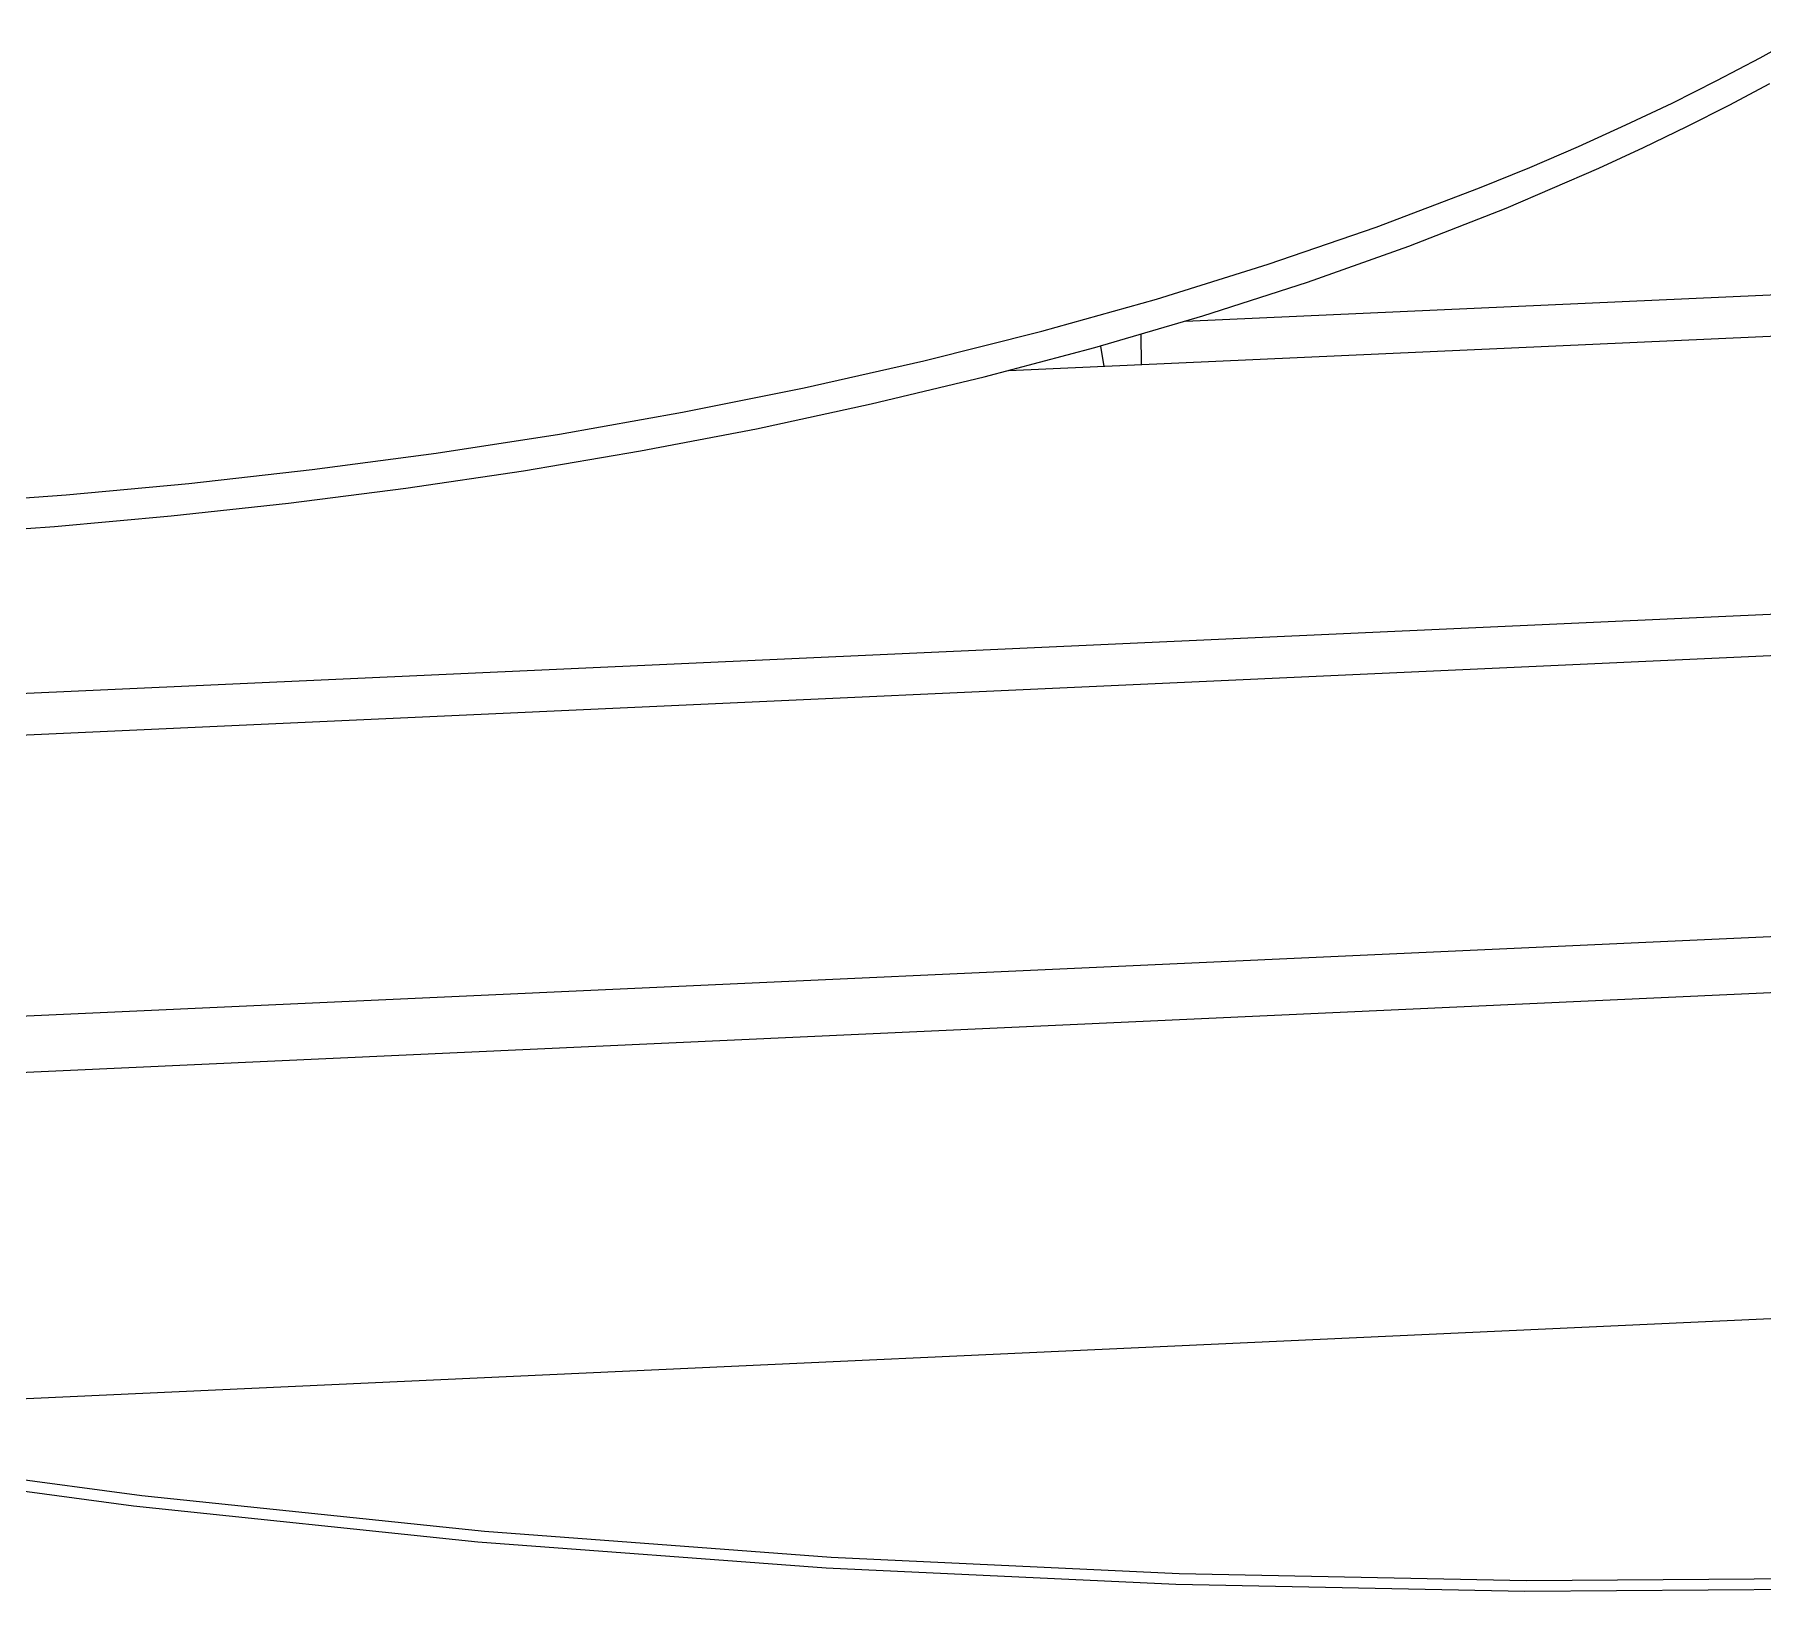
# Model space of a CAD drawing. Header units: millimetres. Extents: x 492 to 7139, y 278 to 5201.
# Drawn here: x 6331.7 to 6528.8, y 2614.7 to 2792.3 of the extents above; entities that cross this region are included whole.
import ezdxf

# ---------------------------------------------------------------- set-up
doc = ezdxf.new("R2010")
doc.units = ezdxf.units.MM
doc.layers.add('ZANO_R', color=7, linetype='Continuous', lineweight=0)

msp = doc.modelspace()

# ---------------------------------------------------------------- linework, layer by layer
at = {"layer": 'ZANO_R'}
for p, q in [((6528.57, 2789.65), (6533.34, 2792.3)), ((6523.63, 2787.05), (6528.57, 2789.65)), ((6463.02, 2759.6), (7098.33, 2788.25)), ((6518.52, 2784.49), (6523.63, 2787.05)), ((6525.02, 2784.24), (6529.67, 2786.73)), ((6513.26, 2781.99), (6518.52, 2784.49)), ((6520.21, 2781.8), (6525.02, 2784.24)), ((7093.98, 2783.34), (6442.86, 2753.95)), ((6507.84, 2779.54), (6513.26, 2781.99)), ((6515.26, 2779.4), (6520.21, 2781.8)), ((6502.28, 2777.15), (6507.84, 2779.54)), ((6510.17, 2777.05), (6515.26, 2779.4)), ((6496.57, 2774.81), (6502.28, 2777.15)), ((6499.58, 2772.51), (6510.17, 2777.05)), ((6484.76, 2770.32), (6496.57, 2774.81)), ((6488.5, 2768.17), (6499.58, 2772.51)), ((6472.46, 2766.09), (6484.76, 2770.32)), ((6476.95, 2764.07), (6488.5, 2768.17)), ((6459.72, 2762.13), (6472.46, 2766.09)), ((6465, 2760.2), (6476.95, 2764.07)), ((6446.61, 2758.46), (6459.72, 2762.13)), ((6452.68, 2756.59), (6465, 2760.2)), ((6433.18, 2755.07), (6446.61, 2758.46)), ((6458, 2754.64), (6457.94, 2758.09)), ((6440.06, 2753.24), (6452.68, 2756.59)), ((6453.3, 2756.76), (6453.69, 2754.44)), ((6419.5, 2751.99), (6433.18, 2755.07)), ((6405.62, 2749.21), (6419.5, 2751.99)), ((6427.17, 2750.16), (6440.06, 2753.24)), ((6060.94, 2704.94), (7056.57, 2750.06)), ((6414.08, 2747.34), (6427.17, 2750.16)), ((6391.6, 2746.73), (6405.62, 2749.21)), ((6377.51, 2744.56), (6391.6, 2746.73)), ((6400.83, 2744.81), (6414.08, 2747.34)), ((7049.53, 2744.98), (6069.82, 2700.56)), ((6363.39, 2742.68), (6377.51, 2744.56)), ((6387.48, 2742.54), (6400.83, 2744.81)), ((6349.31, 2741.1), (6363.39, 2742.68)), ((6374.08, 2740.56), (6387.48, 2742.54)), ((6335.31, 2739.81), (6349.31, 2741.1)), ((6360.67, 2738.84), (6374.08, 2740.56)), ((6321.44, 2738.8), (6335.31, 2739.81)), ((6347.3, 2737.38), (6360.67, 2738.84)), ((6320.83, 2735.24), (6334, 2736.19)), ((6334, 2736.19), (6347.3, 2737.38)), ((6141.35, 2671.73), (6990.35, 2710.39)), ((6161.97, 2666.26), (6972.12, 2703.18)), ((6306.43, 2635.61), (6842.29, 2660.15)), ((6343.95, 2625.6), (6305.58, 2630.76)), ((6343.01, 2624.43), (6304.45, 2629.61)), ((6382.29, 2620.34), (6343.01, 2624.43)), ((6383.04, 2621.54), (6343.95, 2625.6)), ((6422.03, 2617.36), (6382.29, 2620.34)), ((6422.58, 2618.57), (6383.04, 2621.54)), ((6462.29, 2616.71), (6422.58, 2618.57)), ((6461.93, 2615.49), (6422.03, 2617.36)), ((6501.9, 2615.93), (6462.29, 2616.71)), ((6541.15, 2616.19), (6501.9, 2615.93)), ((6501.74, 2614.7), (6461.93, 2615.49)), ((6541.19, 2614.97), (6501.74, 2614.7))]:
    msp.add_line(p, q, dxfattribs=at)

doc.saveas('drawing.dxf')
